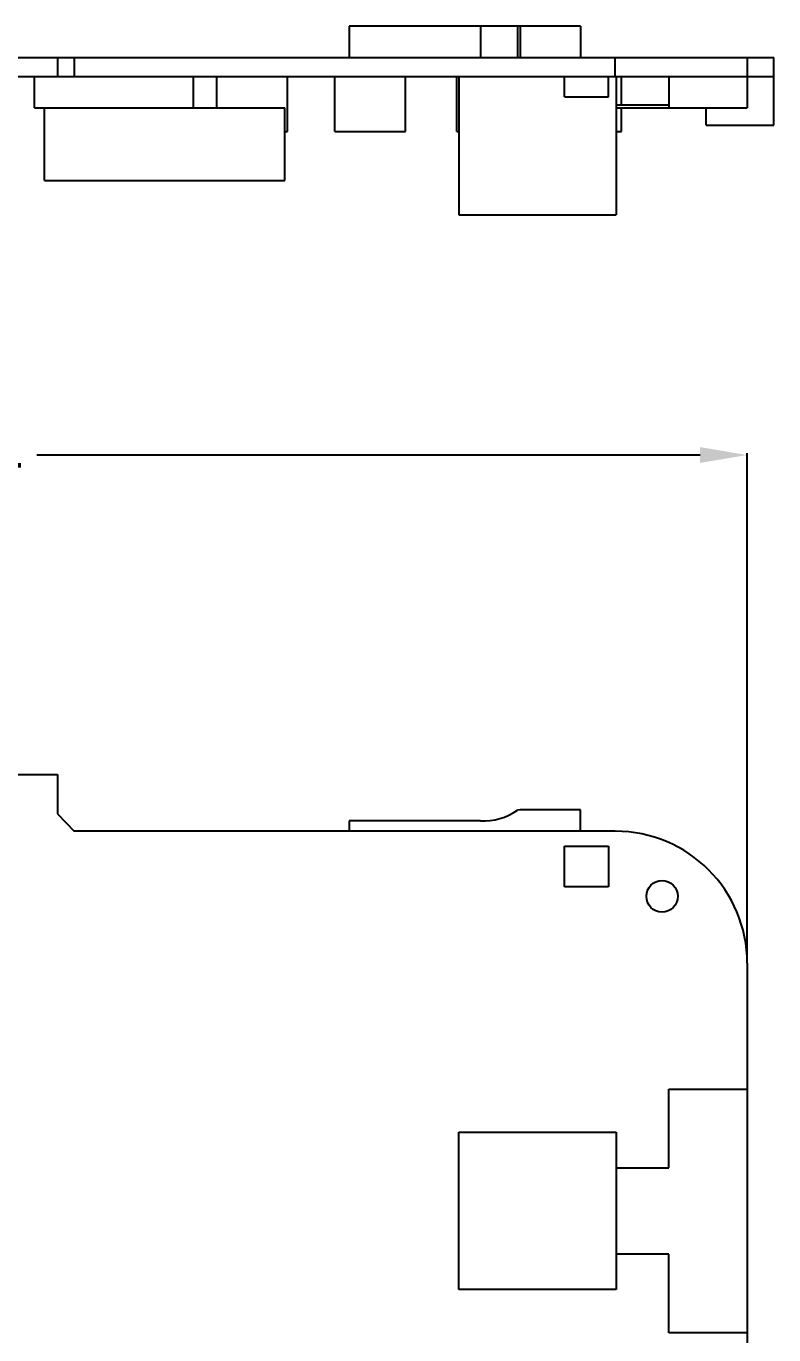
# Model space of a CAD drawing. Header units: millimetres. Extents: x 27 to 426, y 35 to 188.
# Drawn here: x 139.2 to 186.8, y 103.4 to 186.6 of the extents above; entities that cross this region are included whole.
import ezdxf

# ---------------------------------------------------------------- set-up
doc = ezdxf.new("R2010")
doc.units = ezdxf.units.MM
doc.header["$LTSCALE"] = 16.335
doc.header["$PDMODE"] = 3
doc.header["$PDSIZE"] = 0.3125
doc.layers.get('0').update_dxf_attribs({"linetype": 'CONTINUOUS'})
doc.layers.get('Defpoints').update_dxf_attribs({"linetype": 'CONTINUOUS'})
doc.styles.get("Standard").update_dxf_attribs({"font": 'txt', "width": 0.8})
doc.dimstyles.get("Standard").update_dxf_attribs({"dimtxt": 0.15625, "dimasz": 0.1875, "dimexe": 0.125, "dimexo": 0.0625, "dimtad": 0, "dimtih": 1, "dimtoh": 1, "dimdsep": 46, "dimtxsty": 'STANDARD', "dimblk": '_FILLED', "dimblk1": '_FILLED', "dimblk2": '_FILLED', "dimcen": 0.09, "dimazin": 2, "dimtp": 0.01, "dimtm": 0.01, "dimtfac": 1, "dimtofl": 0, "dimtmove": 0, "dimatfit": 3, "dimldrblk": '_FILLED', "dimfxl": 1, "dimtolj": 1, "dimarcsym": 0})

# ---------------------------------------------------------------- blocks, each defined once
blk = doc.blocks.new('_FILLED')
at = {"color": 0, "linetype": 'ByBlock'}
blk.add_solid([(0, 0), (-1, 0.167), (-1, -0.167)], dxfattribs=at)
blk = doc.blocks.new('*D1')
at = {"color": 3, "lineweight": -2}
for p, q in [((83.078, 128.715), (83.078, 159.42)), ((86.078, 159.295), (128.273, 159.295)), ((182.118, 159.295), (139.923, 159.295)), ((185.118, 127.045), (185.118, 159.42))]:
    blk.add_line(p, q, dxfattribs=at)
at = {"layer": 'Defpoints', "color": 0}
for p in [(185.118, 159.295), (83.078, 128.653), (185.118, 126.983)]:
    blk.add_point(p, dxfattribs=at)
at = {"color": 3, "lineweight": -2, "xscale": 3, "yscale": 3, "zscale": 3, "rotation": 180}
blk.add_blockref('_FILLED', (83.078, 159.295), dxfattribs=at)
at = {"color": 3, "lineweight": -2, "xscale": 3, "yscale": 3, "zscale": 3}
blk.add_blockref('_FILLED', (185.118, 159.295), dxfattribs=at)
at = {"color": 3, "insert": (134.098, 159.295), "char_height": 3, "attachment_point": 5}
blk.add_mtext('\\A1;102.04', dxfattribs=at)

msp = doc.modelspace()

# ---------------------------------------------------------------- linework, layer by layer
at = {"color": 7, "linetype": 'Continuous'}
for p, q in [((174.514, 186.556), (159.782, 186.556)), ((159.782, 186.556), (159.782, 184.556)), ((168.143, 186.556), (168.144, 184.556)), ((170.492, 186.556), (170.492, 184.556)), ((170.664, 186.556), (170.664, 184.556)), ((174.514, 186.556), (174.514, 184.556)), ((83.078, 184.556), (170.492, 184.556)), ((141.225, 184.556), (141.225, 183.356)), ((142.298, 184.556), (142.298, 183.356)), ((170.492, 184.556), (186.809, 184.556)), ((176.718, 183.356), (176.718, 184.556)), ((185.118, 184.556), (185.118, 181.356)), ((186.809, 180.256), (186.809, 184.556)), ((81.578, 183.356), (186.809, 183.356)), ((139.775, 181.356), (139.775, 183.356)), ((149.875, 181.356), (149.875, 183.356)), ((151.368, 181.356), (151.368, 183.356)), ((155.868, 179.856), (155.868, 183.356)), ((158.868, 179.856), (158.868, 183.356)), ((163.368, 179.856), (163.368, 183.356)), ((166.648, 179.856), (166.648, 183.356)), ((166.768, 183.356), (166.768, 174.556)), ((173.493, 182.056), (173.493, 183.356)), ((176.287, 182.056), (176.287, 183.356)), ((176.768, 183.356), (176.768, 174.556)), ((177.112, 181.556), (177.112, 183.356)), ((180.118, 183.356), (180.118, 181.356)), ((139.775, 181.356), (155.698, 181.356)), ((140.398, 176.756), (140.398, 181.356)), ((155.698, 176.756), (155.698, 181.356)), ((173.493, 182.056), (176.287, 182.056)), ((176.768, 181.556), (180.118, 181.556)), ((176.768, 181.356), (185.118, 181.356)), ((177.112, 179.856), (177.112, 181.356)), ((182.504, 180.256), (182.504, 181.356)), ((155.698, 179.856), (155.868, 179.856)), ((158.868, 179.856), (163.368, 179.856)), ((166.648, 179.856), (166.768, 179.856)), ((176.768, 179.856), (177.112, 179.856)), ((182.504, 180.256), (186.809, 180.256)), ((140.398, 176.756), (155.698, 176.756)), ((166.768, 174.556), (176.768, 174.556)), ((106.069, 138.977), (141.225, 138.977)), ((141.225, 138.977), (141.225, 136.495)), ((141.225, 136.495), (142.298, 135.383)), ((170.664, 136.745), (170.492, 136.724)), ((174.514, 136.745), (170.664, 136.745)), ((174.514, 135.383), (174.514, 136.745)), ((159.782, 136.045), (159.782, 135.383)), ((168.144, 136.045), (159.782, 136.045)), ((176.718, 135.383), (142.298, 135.383)), ((173.493, 134.439), (176.287, 134.439)), ((173.493, 131.839), (173.493, 134.439)), ((176.287, 134.439), (176.287, 131.839)), ((176.287, 131.839), (173.493, 131.839)), ((185.118, 126.983), (185.118, 102.721)), ((180.118, 118.993), (185.118, 118.993)), ((180.118, 113.993), (180.118, 118.993)), ((166.768, 116.243), (176.768, 116.243)), ((166.768, 106.243), (166.768, 116.243)), ((176.768, 116.243), (176.768, 106.243)), ((176.768, 113.993), (180.118, 113.993)), ((180.118, 108.493), (176.768, 108.493)), ((180.118, 103.493), (180.118, 108.493)), ((176.768, 106.243), (166.768, 106.243)), ((185.118, 103.493), (180.118, 103.493))]:
    msp.add_line(p, q, dxfattribs=at)
msp.add_circle((179.698, 131.243), 1, dxfattribs=at)
for centre, radius, start, end in [((168.36, 139.698), 3.659, 266.61147, 305.62638), ((176.718, 126.983), 8.4, 0, 90)]:
    msp.add_arc(centre, radius, start, end, dxfattribs=at)

# ---------------------------------------------------------------- dimensions: what is measured, and where the dimension line sits
dim = msp.add_linear_dim(base=(185.118, 159.295), p1=(83.078, 128.653), p2=(185.118, 126.983), dimstyle='STANDARD', override={"dimtxt": 3, "dimasz": 3, "dimzin": 0, "dimcen": 2.673, "dimclrd": 3, "dimclre": 3, "dimclrt": 3, "dimadec": 0, "dimazin": 0, "dimtp": 0, "dimtm": 0, "dimtzin": 0})
dim.commit()
dim.dimension.update_dxf_attribs({"geometry": '*D1', "text_midpoint": (134.098, 159.295)})

doc.saveas('drawing.dxf')
